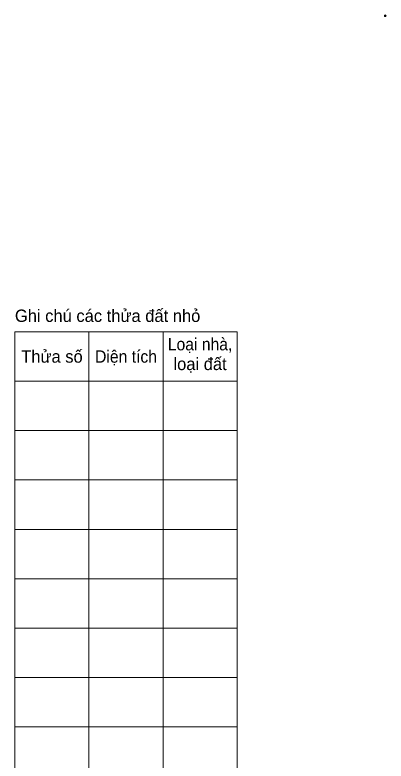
# Model space of a CAD drawing. Header units: metres. Extents: x 545098 to 555652, y 1854398 to 1862642.
# Drawn here: x 554900 to 555652, y 1861131 to 1862642 of the extents above; entities that cross this region are included whole.
import ezdxf
from ezdxf.enums import TextEntityAlignment as Align

# ---------------------------------------------------------------- set-up
doc = ezdxf.new("R2010")
doc.units = ezdxf.units.M
doc.header["$LTSCALE"] = 6.8
doc.header["$PDMODE"] = 32
doc.header["$PDSIZE"] = 3.4
doc.layers.add('59', color=7, linetype='Continuous', lineweight=13)
doc.layers.add('61', color=7, linetype='Continuous', lineweight=13)

msp = doc.modelspace()

# ---------------------------------------------------------------- linework, layer by layer
at = {"layer": '61'}
for p, q in [((555050, 1862000), (555050, 1855000)), ((555200, 1862000), (555200, 1855000)), ((554900, 1861900), (555350, 1861900)), ((554900, 1861800), (555350, 1861800)), ((554900, 1861700), (555350, 1861700)), ((554900, 1861600), (555350, 1861600)), ((554900, 1861500), (555350, 1861500)), ((554900, 1861400), (555350, 1861400)), ((554900, 1861300), (555350, 1861300)), ((554900, 1861200), (555350, 1861200))]:
    msp.add_line(p, q, dxfattribs=at)
msp.add_lwpolyline([(554900, 1862000), (555350, 1862000), (555350, 1855000), (554900, 1855000)], close=True, dxfattribs=at)
msp.add_point((555650, 1862640), dxfattribs=at)

# ---------------------------------------------------------------- texts
at = {"layer": '59'}
msp.add_text('Ghi chú các thửa đất nhỏ', height=25, dxfattribs=at).set_placement((554900, 1862020))
at = {"layer": '59', "width": 0.95}
for s, p in [('Loại nhà,', (555275, 1861962.5)), ('Diện tích', (555125.01, 1861937.5))]:
    msp.add_text(s, height=25, dxfattribs=at).set_placement(p, align=Align.CENTER)
at = {"layer": '59'}
for s, p in [('Thửa số', (554975.01, 1861937.5)), ('loại đất', (555274.99, 1861922.5))]:
    msp.add_text(s, height=25, dxfattribs=at).set_placement(p, align=Align.CENTER)

doc.saveas('drawing.dxf')
